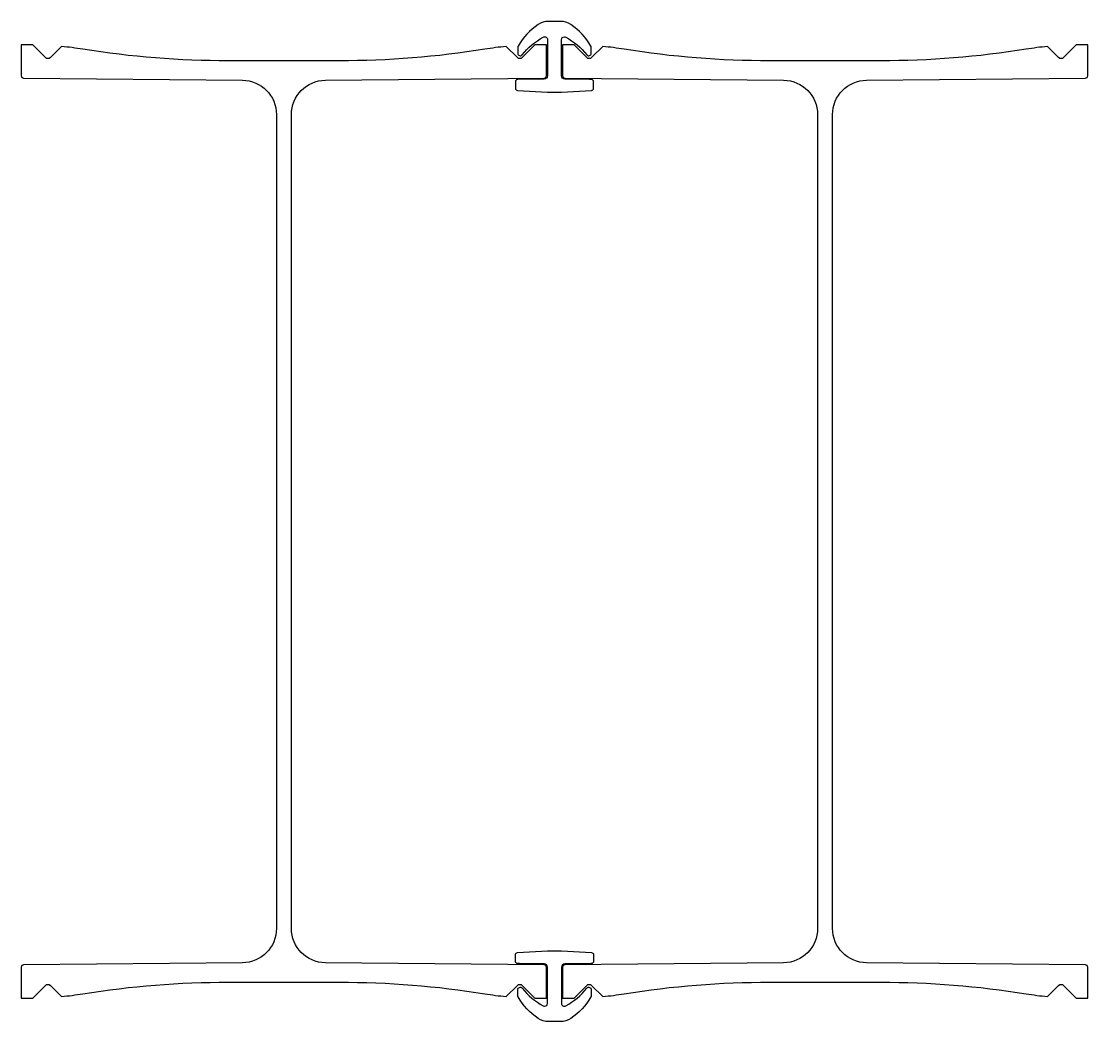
# Model space of a CAD drawing. Header units: millimetres. Extents: x -465 to 465, y -436 to 436.
import ezdxf

# ---------------------------------------------------------------- set-up
doc = ezdxf.new("R2010")
doc.units = ezdxf.units.MM

msp = doc.modelspace()

# ---------------------------------------------------------------- linework, layer by layer
for points in [[(-32, 413.62), (-32, 408.26, 0.710336), (-28.17, 406.92, -0.101014), (-9.79, 422.35, -0.56798), (-6.1, 420.16), (-6.1, 388.7, -0.411198), (-9.07, 385.7), (-32.12, 385.47, 0.411533), (-34.1, 383.47), (-34.1, 377.88, 0.397192), (-32.22, 375.88), (-6.1, 374.35), (6.1, 374.35), (32.22, 375.88, 0.397192), (34.1, 377.88), (34.1, 383.47, 0.411533), (32.12, 385.47), (30.5, 385.49), (9.07, 385.7, -0.411198), (6.1, 388.7), (6.1, 420.16, -0.412), (8.58, 422.65, -0.126639), (9.79, 422.35, -0.100981), (28.17, 406.93, 0.710994), (32, 408.26), (32, 413.62, 0.135197), (31.72, 414.64, 0.107707), (14.26, 433.3, 0.152295), (5.1, 436.15), (-5.1, 436.15, 0.152295), (-14.26, 433.3, 0.107707), (-31.72, 414.64, 0.135197)], [(-8.98, 386.71, 0.411288), (-7, 388.71), (-7, 415.65), (-13, 415.65, 0.003356), (-17.03, 415.62), (-28.12, 404.53, -0.414214), (-32.36, 404.53), (-42.07, 414.24, 0.015596), (-60.63, 411.85, -0.039881), (-187.64, 401.7), (-236, 401.7), (-284.36, 401.7, -0.039881), (-411.37, 411.85, 0.015596), (-429.93, 414.24), (-439.64, 404.53, -0.414214), (-443.88, 404.53), (-454.97, 415.62, 0.003356), (-459, 415.65), (-465, 415.65), (-465, 388.71, 0.411288), (-463.02, 386.71), (-272.2, 384.8, -0.411288), (-242.5, 354.8), (-242.5, -354.8, -0.411288), (-272.2, -384.8), (-463.02, -386.71, 0.411288), (-465, -388.71), (-465, -415.65), (-459, -415.65, 0.003356), (-454.97, -415.62), (-443.88, -404.53, -0.414214), (-439.64, -404.53), (-429.93, -414.24, 0.015596), (-411.37, -411.85, -0.039881), (-284.36, -401.7), (-236, -401.7), (-187.64, -401.7, -0.039881), (-60.63, -411.85, 0.015596), (-42.07, -414.24), (-32.36, -404.53, -0.414214), (-28.12, -404.53), (-17.03, -415.62, 0.003356), (-13, -415.65), (-7, -415.65), (-7, -388.71, 0.411288), (-8.98, -386.71), (-199.8, -384.8, -0.411288), (-229.5, -354.8), (-229.5, 354.8, -0.411288), (-199.8, 384.8)], [(229.5, -354.8, -0.411288), (199.8, -384.8), (8.98, -386.71, 0.411288), (7, -388.71), (7, -415.65), (13, -415.65, 0.003356), (17.03, -415.62), (28.12, -404.53, -0.414214), (32.36, -404.53), (42.07, -414.24, 0.015596), (60.63, -411.85, -0.039881), (187.64, -401.7), (236, -401.7), (284.36, -401.7, -0.039881), (411.37, -411.85, 0.015596), (429.93, -414.24), (439.64, -404.53, -0.414214), (443.88, -404.53), (454.97, -415.62, 0.003356), (459, -415.65), (465, -415.65), (465, -388.71, 0.411288), (463.02, -386.71), (272.2, -384.8, -0.411288), (242.5, -354.8), (242.5, 354.8, -0.411288), (272.2, 384.8), (463.02, 386.71, 0.411288), (465, 388.71), (465, 415.65), (459, 415.65, 0.003356), (454.97, 415.62), (443.88, 404.53, -0.414214), (439.64, 404.53), (429.93, 414.24, 0.015596), (411.37, 411.85, -0.039881), (284.36, 401.7), (236, 401.7), (187.64, 401.7, -0.039881), (60.63, 411.85, 0.015596), (42.07, 414.24), (32.36, 404.53, -0.414214), (28.12, 404.53), (17.03, 415.62, 0.003356), (13, 415.65), (7, 415.65), (7, 388.71, 0.411288), (8.98, 386.71), (199.8, 384.8, -0.411288), (229.5, 354.8)], [(-32.22, -375.88), (-6.1, -374.35), (6.1, -374.35), (32.22, -375.88, -0.397192), (34.1, -377.88), (34.1, -383.47, -0.411533), (32.12, -385.47), (9.07, -385.7, 0.411198), (6.1, -388.7), (6.1, -420.16, 0.56798), (9.79, -422.35, 0.101014), (28.17, -406.92, -0.710336), (32, -408.26), (32, -413.62, -0.135197), (31.72, -414.64, -0.107707), (14.26, -433.3, -0.152295), (5.1, -436.15), (-5.1, -436.15, -0.152295), (-14.26, -433.3, -0.107707), (-31.72, -414.64, -0.135197), (-32, -413.62), (-32, -408.26, -0.710994), (-28.17, -406.93, 0.100981), (-9.79, -422.35, 0.126639), (-8.58, -422.65, 0.412), (-6.1, -420.16), (-6.1, -388.7, 0.411198), (-9.07, -385.7), (-30.5, -385.49), (-32.12, -385.47, -0.411533), (-34.1, -383.47), (-34.1, -377.88, -0.397192)]]:
    msp.add_lwpolyline(points, format="xyb", close=True)

doc.saveas('drawing.dxf')
